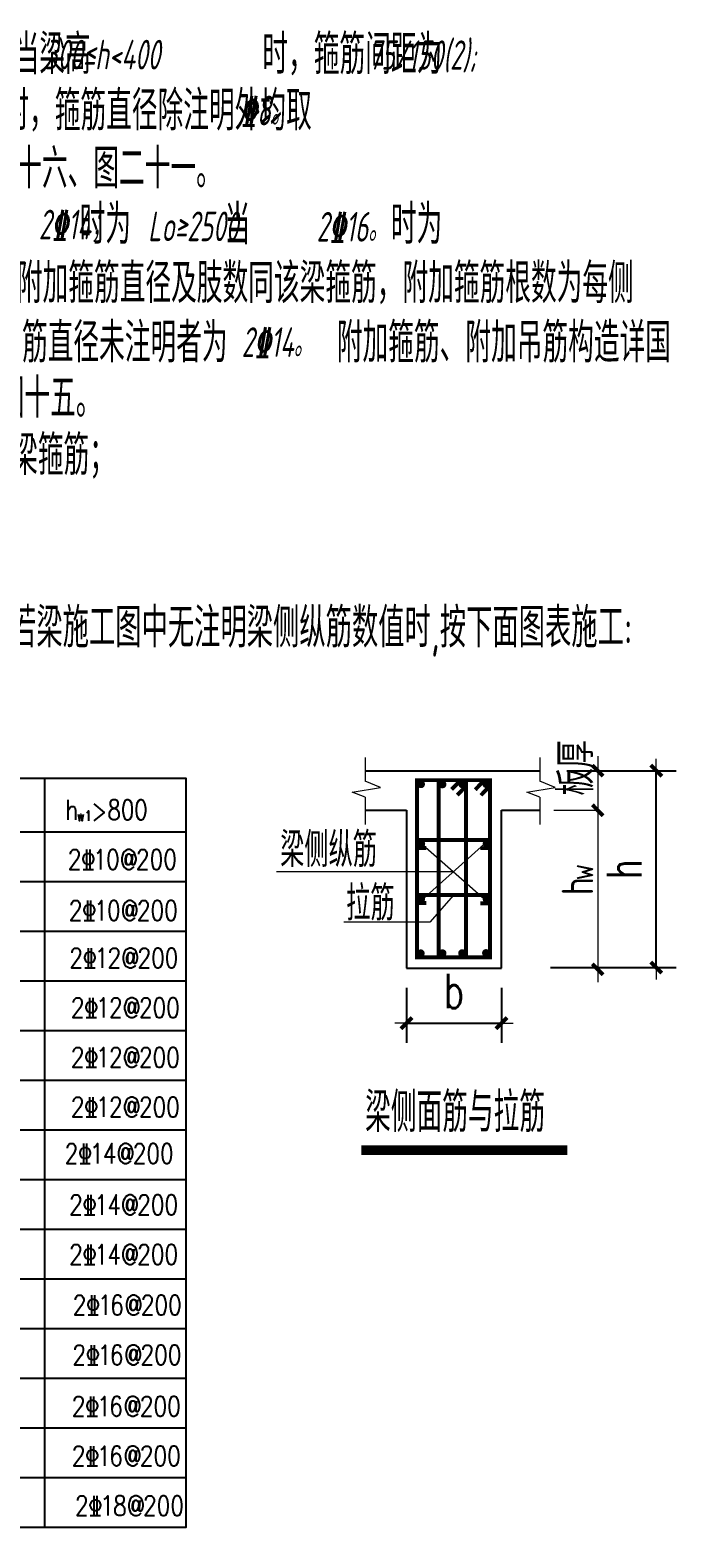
# Model space of a CAD drawing. Extents: x 3968514 to 5230306, y -516551 to -228246.
# Drawn here: x 4102520 to 4109055, y -330619 to -315479 of the extents above; entities that cross this region are included whole.
import ezdxf

# ---------------------------------------------------------------- set-up
doc = ezdxf.new("R2010")
doc.units = 0
doc.header["$LTSCALE"] = 1000
doc.header["$MEASUREMENT"] = 0
doc.layers.add('PUB_DIM', color=3, linetype='Continuous', lineweight=15)
for name, color, linetype in [('PUB_TEXT', 7, 'Continuous'), ('REIN', 2, 'Continuous'), ('梁截面', 4, 'Continuous')]:
    doc.layers.add(name, color=color, linetype=linetype)
doc.styles.add('DIM_FONT', font='SIMPLEX', dxfattribs={"width": 0.7, "bigfont": 'GBCBIG'})
doc.styles.add('TSSD_CHINA', font='tssdeng.shx', dxfattribs={"width": 0.7, "bigfont": 'tssdchn.shx'})
doc.styles.add('TSSD_Norm', font='tssdeng.shx', dxfattribs={"width": 0.7, "bigfont": 'hztxt.shx'})
doc.dimstyles.new('DIM-250', dxfattribs={"dimtxt": 250, "dimasz": 0.8, "dimexe": 200, "dimexo": 200, "dimgap": 150, "dimtad": 1, "dimdec": 0, "dimdsep": 46, "dimtxsty": 'DIM_FONT', "dimblk1": '_DIMX', "dimblk2": '_DIMX', "dimsah": 1, "dimcen": 0.09, "dimdle": 2, "dimclrt": 7, "dimadec": 0, "dimazin": 0, "dimtfac": 1, "dimtdec": 0, "dimtix": 1, "dimtmove": 2, "dimatfit": 3, "dimldrblk": '_DIMX', "dimfxl": 1, "dimtolj": 1, "dimtzin": 0, "dimarcsym": 0})

# ---------------------------------------------------------------- blocks, each defined once
blk = doc.blocks.new('gegeehe')
at = {"color": 0, "linetype": 'Continuous'}
for points in [[(2737392, -7649416), (2752392, -7649416), (2752392, -7638865), (2737392, -7638865), (2737392, -7649416)], [(2750393, -7638865), (2750393, -7649416)], [(2750727, -7639446), (2750727, -7639164)], [(2750727, -7639312), (2750754, -7639271), (2750774, -7639259), (2750801, -7639259), (2750820, -7639271), (2750830, -7639312), (2750830, -7639446)], [(2751088, -7639221), (2751234, -7639341), (2751086, -7639460)], [(2751358, -7639164), (2751329, -7639178), (2751320, -7639204), (2751320, -7639231), (2751329, -7639259), (2751349, -7639271), (2751385, -7639285), (2751414, -7639298), (2751433, -7639326), (2751442, -7639352), (2751442, -7639393), (2751433, -7639419), (2751423, -7639433), (2751394, -7639446), (2751358, -7639446), (2751329, -7639433), (2751320, -7639419), (2751311, -7639393), (2751311, -7639352), (2751320, -7639326), (2751338, -7639298), (2751367, -7639285), (2751405, -7639271), (2751423, -7639259), (2751433, -7639231), (2751433, -7639204), (2751423, -7639178), (2751394, -7639164), (2751358, -7639164)], [(2751555, -7639164), (2751527, -7639178), (2751509, -7639218), (2751498, -7639285), (2751498, -7639326), (2751509, -7639393), (2751527, -7639433), (2751555, -7639446), (2751574, -7639446), (2751602, -7639433), (2751622, -7639393), (2751631, -7639326), (2751631, -7639285), (2751622, -7639218), (2751602, -7639178), (2751574, -7639164), (2751555, -7639164)], [(2751744, -7639164), (2751716, -7639178), (2751696, -7639218), (2751687, -7639285), (2751687, -7639326), (2751696, -7639393), (2751716, -7639433), (2751744, -7639446), (2751762, -7639446), (2751791, -7639433), (2751809, -7639393), (2751820, -7639326), (2751820, -7639285), (2751809, -7639218), (2751791, -7639178), (2751762, -7639164), (2751744, -7639164)], [(2750867, -7639366), (2750887, -7639460), (2750905, -7639366), (2750923, -7639460), (2750943, -7639366)], [(2750990, -7639346), (2751000, -7639340), (2751013, -7639318), (2751013, -7639460)], [(2737392, -7639616), (2752392, -7639616)], [(2750761, -7639931), (2750761, -7639918), (2750771, -7639892), (2750781, -7639878), (2750800, -7639864), (2750839, -7639864), (2750857, -7639878), (2750867, -7639892), (2750877, -7639918), (2750877, -7639945), (2750867, -7639971), (2750848, -7640012), (2750752, -7640145), (2750886, -7640145)], [(2750987, -7639864), (2750987, -7640145)], [(2751036, -7640145), (2751036, -7639864)], [(2751137, -7639918), (2751155, -7639905), (2751184, -7639864), (2751184, -7640145)], [(2751347, -7639864), (2751318, -7639878), (2751300, -7639918), (2751289, -7639985), (2751289, -7640024), (2751300, -7640091), (2751318, -7640131), (2751347, -7640145), (2751367, -7640145), (2751396, -7640131), (2751414, -7640091), (2751425, -7640024), (2751425, -7639985), (2751414, -7639918), (2751396, -7639878), (2751367, -7639864), (2751347, -7639864)], [(2751626, -7639931), (2751617, -7640038), (2751617, -7640064), (2751635, -7640078), (2751655, -7640078), (2751673, -7640052), (2751684, -7640012), (2751684, -7639985), (2751673, -7639945), (2751664, -7639918), (2751644, -7639892), (2751626, -7639878), (2751597, -7639864), (2751568, -7639864), (2751539, -7639878), (2751521, -7639892), (2751501, -7639918), (2751492, -7639945), (2751481, -7639985), (2751481, -7640024), (2751492, -7640064), (2751501, -7640091), (2751521, -7640117), (2751539, -7640131), (2751568, -7640145), (2751597, -7640145), (2751626, -7640131), (2751644, -7640117), (2751655, -7640105)], [(2751722, -7639931), (2751722, -7639918), (2751731, -7639892), (2751740, -7639878), (2751760, -7639864), (2751798, -7639864), (2751818, -7639878), (2751827, -7639892), (2751836, -7639918), (2751836, -7639945), (2751827, -7639971), (2751807, -7640012), (2751711, -7640145), (2751847, -7640145)], [(2751961, -7639864), (2751932, -7639878), (2751914, -7639918), (2751904, -7639985), (2751904, -7640024), (2751914, -7640091), (2751932, -7640131), (2751961, -7640145), (2751981, -7640145), (2752010, -7640131), (2752029, -7640091), (2752039, -7640024), (2752039, -7639985), (2752029, -7639918), (2752010, -7639878), (2751981, -7639864), (2751961, -7639864)], [(2752154, -7639864), (2752125, -7639878), (2752106, -7639918), (2752096, -7639985), (2752096, -7640024), (2752106, -7640091), (2752125, -7640131), (2752154, -7640145), (2752173, -7640145), (2752202, -7640131), (2752221, -7640091), (2752230, -7640024), (2752230, -7639985), (2752221, -7639918), (2752202, -7639878), (2752173, -7639864), (2752154, -7639864)], [(2751002, -7639925), (2750963, -7639937), (2750944, -7639965), (2750935, -7639991), (2750935, -7640005), (2750944, -7640032), (2750963, -7640058), (2751002, -7640072), (2751021, -7640072), (2751059, -7640058), (2751079, -7640032), (2751088, -7640005), (2751088, -7639991), (2751079, -7639965), (2751059, -7639937), (2751021, -7639925), (2751002, -7639925)], [(2751626, -7639971), (2751617, -7639945), (2751597, -7639931), (2751568, -7639931), (2751548, -7639945), (2751539, -7639959), (2751530, -7639998), (2751530, -7640038), (2751539, -7640064), (2751559, -7640078), (2751588, -7640078), (2751606, -7640064), (2751617, -7640038)], [(2751568, -7639931), (2751548, -7639959), (2751539, -7639998), (2751539, -7640038), (2751548, -7640064), (2751559, -7640078)], [(2751635, -7639931), (2751626, -7640038), (2751626, -7640064), (2751635, -7640078)], [(2737392, -7640316), (2752392, -7640316)], [(2750940, -7640145), (2751083, -7640145)], [(2750775, -7640651), (2750775, -7640637), (2750784, -7640610), (2750793, -7640598), (2750813, -7640584), (2750851, -7640584), (2750871, -7640598), (2750880, -7640610), (2750890, -7640637), (2750890, -7640663), (2750880, -7640691), (2750862, -7640730), (2750766, -7640865), (2750900, -7640865)], [(2751015, -7640643), (2750976, -7640657), (2750958, -7640685), (2750947, -7640711), (2750947, -7640724), (2750958, -7640750), (2750976, -7640778), (2751015, -7640791), (2751034, -7640791), (2751072, -7640778), (2751092, -7640750), (2751101, -7640724), (2751101, -7640711), (2751092, -7640685), (2751072, -7640657), (2751034, -7640643), (2751015, -7640643)], [(2751001, -7640584), (2751001, -7640865)], [(2751048, -7640865), (2751048, -7640584)], [(2751149, -7640637), (2751169, -7640624), (2751198, -7640584), (2751198, -7640865)], [(2751361, -7640584), (2751332, -7640598), (2751312, -7640637), (2751303, -7640704), (2751303, -7640744), (2751312, -7640811), (2751332, -7640851), (2751361, -7640865), (2751381, -7640865), (2751408, -7640851), (2751428, -7640811), (2751437, -7640744), (2751437, -7640704), (2751428, -7640637), (2751408, -7640598), (2751381, -7640584), (2751361, -7640584)], [(2751640, -7640651), (2751629, -7640758), (2751629, -7640784), (2751649, -7640797), (2751667, -7640797), (2751687, -7640770), (2751696, -7640730), (2751696, -7640704), (2751687, -7640663), (2751678, -7640637), (2751658, -7640610), (2751640, -7640598), (2751611, -7640584), (2751582, -7640584), (2751553, -7640598), (2751533, -7640610), (2751515, -7640637), (2751504, -7640663), (2751495, -7640704), (2751495, -7640744), (2751504, -7640784), (2751515, -7640811), (2751533, -7640837), (2751553, -7640851), (2751582, -7640865), (2751611, -7640865), (2751640, -7640851), (2751658, -7640837), (2751667, -7640823)], [(2751640, -7640691), (2751629, -7640663), (2751611, -7640651), (2751582, -7640651), (2751562, -7640663), (2751553, -7640677), (2751544, -7640717), (2751544, -7640758), (2751553, -7640784), (2751571, -7640797), (2751600, -7640797), (2751620, -7640784), (2751629, -7640758)], [(2751582, -7640651), (2751562, -7640677), (2751553, -7640717), (2751553, -7640758), (2751562, -7640784), (2751571, -7640797)], [(2751649, -7640651), (2751640, -7640758), (2751640, -7640784), (2751649, -7640797)], [(2751734, -7640651), (2751734, -7640637), (2751745, -7640610), (2751754, -7640598), (2751774, -7640584), (2751812, -7640584), (2751830, -7640598), (2751841, -7640610), (2751850, -7640637), (2751850, -7640663), (2751841, -7640691), (2751821, -7640730), (2751725, -7640865), (2751859, -7640865)], [(2751975, -7640584), (2751946, -7640598), (2751926, -7640637), (2751917, -7640704), (2751917, -7640744), (2751926, -7640811), (2751946, -7640851), (2751975, -7640865), (2751993, -7640865), (2752022, -7640851), (2752042, -7640811), (2752051, -7640744), (2752051, -7640704), (2752042, -7640637), (2752022, -7640598), (2751993, -7640584), (2751975, -7640584)], [(2752167, -7640584), (2752138, -7640598), (2752119, -7640637), (2752109, -7640704), (2752109, -7640744), (2752119, -7640811), (2752138, -7640851), (2752167, -7640865), (2752186, -7640865), (2752215, -7640851), (2752234, -7640811), (2752244, -7640744), (2752244, -7640704), (2752234, -7640637), (2752215, -7640598), (2752186, -7640584), (2752167, -7640584)], [(2750952, -7640865), (2751097, -7640865)], [(2737392, -7641016), (2752392, -7641016)], [(2750783, -7641320), (2750783, -7641307), (2750792, -7641279), (2750801, -7641267), (2750821, -7641253), (2750859, -7641253), (2750879, -7641267), (2750888, -7641279), (2750897, -7641307), (2750897, -7641333), (2750888, -7641360), (2750868, -7641400), (2750772, -7641532), (2750908, -7641532)], [(2751022, -7641313), (2750984, -7641327), (2750964, -7641353), (2750955, -7641380), (2750955, -7641394), (2750964, -7641420), (2750984, -7641447), (2751022, -7641459), (2751042, -7641459), (2751080, -7641447), (2751100, -7641420), (2751109, -7641394), (2751109, -7641380), (2751100, -7641353), (2751080, -7641327), (2751042, -7641313), (2751022, -7641313)], [(2751009, -7641253), (2751009, -7641532)], [(2751056, -7641532), (2751056, -7641253)], [(2751157, -7641307), (2751176, -7641293), (2751205, -7641253), (2751205, -7641532)], [(2751320, -7641320), (2751320, -7641307), (2751330, -7641279), (2751340, -7641267), (2751359, -7641253), (2751398, -7641253), (2751416, -7641267), (2751426, -7641279), (2751436, -7641307), (2751436, -7641333), (2751426, -7641360), (2751407, -7641400), (2751311, -7641532), (2751445, -7641532)], [(2751646, -7641320), (2751637, -7641427), (2751637, -7641453), (2751657, -7641467), (2751675, -7641467), (2751695, -7641439), (2751704, -7641400), (2751704, -7641374), (2751695, -7641333), (2751686, -7641307), (2751666, -7641279), (2751646, -7641267), (2751619, -7641253), (2751590, -7641253), (2751561, -7641267), (2751541, -7641279), (2751523, -7641307), (2751512, -7641333), (2751503, -7641374), (2751503, -7641413), (2751512, -7641453), (2751523, -7641479), (2751541, -7641507), (2751561, -7641520), (2751590, -7641532), (2751619, -7641532), (2751646, -7641520), (2751666, -7641507), (2751675, -7641493)], [(2751646, -7641360), (2751637, -7641333), (2751619, -7641320), (2751590, -7641320), (2751570, -7641333), (2751561, -7641346), (2751550, -7641386), (2751550, -7641427), (2751561, -7641453), (2751579, -7641467), (2751608, -7641467), (2751628, -7641453), (2751637, -7641427)], [(2751590, -7641320), (2751570, -7641346), (2751561, -7641386), (2751561, -7641427), (2751570, -7641453), (2751579, -7641467)], [(2751657, -7641320), (2751646, -7641427), (2751646, -7641453), (2751657, -7641467)], [(2751742, -7641320), (2751742, -7641307), (2751753, -7641279), (2751762, -7641267), (2751782, -7641253), (2751820, -7641253), (2751838, -7641267), (2751849, -7641279), (2751858, -7641307), (2751858, -7641333), (2751849, -7641360), (2751829, -7641400), (2751733, -7641532), (2751867, -7641532)], [(2751983, -7641253), (2751954, -7641267), (2751934, -7641307), (2751925, -7641374), (2751925, -7641413), (2751934, -7641479), (2751954, -7641520), (2751983, -7641532), (2752001, -7641532), (2752030, -7641520), (2752050, -7641479), (2752059, -7641413), (2752059, -7641374), (2752050, -7641307), (2752030, -7641267), (2752001, -7641253), (2751983, -7641253)], [(2752175, -7641253), (2752146, -7641267), (2752126, -7641307), (2752117, -7641374), (2752117, -7641413), (2752126, -7641479), (2752146, -7641520), (2752175, -7641532), (2752193, -7641532), (2752222, -7641520), (2752242, -7641479), (2752251, -7641413), (2752251, -7641374), (2752242, -7641307), (2752222, -7641267), (2752193, -7641253), (2752175, -7641253)], [(2750960, -7641532), (2751105, -7641532)], [(2737392, -7641715), (2752392, -7641715)], [(2750803, -7642020), (2750803, -7642008), (2750814, -7641981), (2750823, -7641969), (2750841, -7641955), (2750881, -7641955), (2750899, -7641969), (2750910, -7641981), (2750919, -7642008), (2750919, -7642034), (2750910, -7642062), (2750890, -7642101), (2750794, -7642234), (2750928, -7642234)], [(2751044, -7642014), (2751006, -7642028), (2750986, -7642054), (2750977, -7642081), (2750977, -7642095), (2750986, -7642121), (2751006, -7642148), (2751044, -7642161), (2751062, -7642161), (2751100, -7642148), (2751120, -7642121), (2751129, -7642095), (2751129, -7642081), (2751120, -7642054), (2751100, -7642028), (2751062, -7642014), (2751044, -7642014)], [(2751029, -7641955), (2751029, -7642234)], [(2751077, -7642234), (2751077, -7641955)], [(2751178, -7642008), (2751196, -7641994), (2751225, -7641955), (2751225, -7642234)], [(2751341, -7642020), (2751341, -7642008), (2751350, -7641981), (2751359, -7641969), (2751379, -7641955), (2751417, -7641955), (2751437, -7641969), (2751446, -7641981), (2751455, -7642008), (2751455, -7642034), (2751446, -7642062), (2751428, -7642101), (2751332, -7642234), (2751466, -7642234)], [(2751667, -7642020), (2751658, -7642127), (2751658, -7642155), (2751677, -7642168), (2751696, -7642168), (2751715, -7642141), (2751725, -7642101), (2751725, -7642074), (2751715, -7642034), (2751706, -7642008), (2751687, -7641981), (2751667, -7641969), (2751638, -7641955), (2751609, -7641955), (2751581, -7641969), (2751562, -7641981), (2751542, -7642008), (2751533, -7642034), (2751523, -7642074), (2751523, -7642115), (2751533, -7642155), (2751542, -7642181), (2751562, -7642208), (2751581, -7642222), (2751609, -7642234), (2751638, -7642234), (2751667, -7642222), (2751687, -7642208), (2751696, -7642194)], [(2751667, -7642062), (2751658, -7642034), (2751638, -7642020), (2751609, -7642020), (2751591, -7642034), (2751581, -7642048), (2751571, -7642087), (2751571, -7642127), (2751581, -7642155), (2751600, -7642168), (2751629, -7642168), (2751648, -7642155), (2751658, -7642127)], [(2751609, -7642020), (2751591, -7642048), (2751581, -7642087), (2751581, -7642127), (2751591, -7642155), (2751600, -7642168)], [(2751677, -7642020), (2751667, -7642127), (2751667, -7642155), (2751677, -7642168)], [(2751763, -7642020), (2751763, -7642008), (2751773, -7641981), (2751782, -7641969), (2751802, -7641955), (2751840, -7641955), (2751860, -7641969), (2751869, -7641981), (2751878, -7642008), (2751878, -7642034), (2751869, -7642062), (2751850, -7642101), (2751754, -7642234), (2751889, -7642234)], [(2752003, -7641955), (2751974, -7641969), (2751956, -7642008), (2751945, -7642074), (2751945, -7642115), (2751956, -7642181), (2751974, -7642222), (2752003, -7642234), (2752023, -7642234), (2752052, -7642222), (2752070, -7642181), (2752081, -7642115), (2752081, -7642074), (2752070, -7642008), (2752052, -7641969), (2752023, -7641955), (2752003, -7641955)], [(2752195, -7641955), (2752166, -7641969), (2752148, -7642008), (2752137, -7642074), (2752137, -7642115), (2752148, -7642181), (2752166, -7642222), (2752195, -7642234), (2752215, -7642234), (2752244, -7642222), (2752262, -7642181), (2752273, -7642115), (2752273, -7642074), (2752262, -7642008), (2752244, -7641969), (2752215, -7641955), (2752195, -7641955)], [(2750981, -7642234), (2751125, -7642234)], [(2737392, -7642415), (2752392, -7642415)], [(2750803, -7642722), (2750803, -7642708), (2750814, -7642681), (2750823, -7642668), (2750841, -7642655), (2750881, -7642655), (2750899, -7642668), (2750910, -7642681), (2750919, -7642708), (2750919, -7642734), (2750910, -7642761), (2750890, -7642801), (2750794, -7642934), (2750928, -7642934)], [(2751029, -7642655), (2751029, -7642934)], [(2751077, -7642934), (2751077, -7642655)], [(2751178, -7642708), (2751196, -7642694), (2751225, -7642655), (2751225, -7642934)], [(2751341, -7642722), (2751341, -7642708), (2751350, -7642681), (2751359, -7642668), (2751379, -7642655), (2751417, -7642655), (2751437, -7642668), (2751446, -7642681), (2751455, -7642708), (2751455, -7642734), (2751446, -7642761), (2751428, -7642801), (2751332, -7642934), (2751466, -7642934)], [(2751667, -7642722), (2751658, -7642827), (2751658, -7642855), (2751677, -7642868), (2751696, -7642868), (2751715, -7642841), (2751725, -7642801), (2751725, -7642775), (2751715, -7642734), (2751706, -7642708), (2751687, -7642681), (2751667, -7642668), (2751638, -7642655), (2751609, -7642655), (2751581, -7642668), (2751562, -7642681), (2751542, -7642708), (2751533, -7642734), (2751523, -7642775), (2751523, -7642815), (2751533, -7642855), (2751542, -7642880), (2751562, -7642908), (2751581, -7642922), (2751609, -7642934), (2751638, -7642934), (2751667, -7642922), (2751687, -7642908), (2751696, -7642894)], [(2751763, -7642722), (2751763, -7642708), (2751773, -7642681), (2751782, -7642668), (2751802, -7642655), (2751840, -7642655), (2751860, -7642668), (2751869, -7642681), (2751878, -7642708), (2751878, -7642734), (2751869, -7642761), (2751850, -7642801), (2751754, -7642934), (2751889, -7642934)], [(2752003, -7642655), (2751974, -7642668), (2751956, -7642708), (2751945, -7642775), (2751945, -7642815), (2751956, -7642880), (2751974, -7642922), (2752003, -7642934), (2752023, -7642934), (2752052, -7642922), (2752070, -7642880), (2752081, -7642815), (2752081, -7642775), (2752070, -7642708), (2752052, -7642668), (2752023, -7642655), (2752003, -7642655)], [(2752195, -7642655), (2752166, -7642668), (2752148, -7642708), (2752137, -7642775), (2752137, -7642815), (2752148, -7642880), (2752166, -7642922), (2752195, -7642934), (2752215, -7642934), (2752244, -7642922), (2752262, -7642880), (2752273, -7642815), (2752273, -7642775), (2752262, -7642708), (2752244, -7642668), (2752215, -7642655), (2752195, -7642655)], [(2751044, -7642714), (2751006, -7642728), (2750986, -7642754), (2750977, -7642781), (2750977, -7642795), (2750986, -7642821), (2751006, -7642848), (2751044, -7642861), (2751062, -7642861), (2751100, -7642848), (2751120, -7642821), (2751129, -7642795), (2751129, -7642781), (2751120, -7642754), (2751100, -7642728), (2751062, -7642714), (2751044, -7642714)], [(2751667, -7642761), (2751658, -7642734), (2751638, -7642722), (2751609, -7642722), (2751591, -7642734), (2751581, -7642748), (2751571, -7642787), (2751571, -7642827), (2751581, -7642855), (2751600, -7642868), (2751629, -7642868), (2751648, -7642855), (2751658, -7642827)], [(2751609, -7642722), (2751591, -7642748), (2751581, -7642787), (2751581, -7642827), (2751591, -7642855), (2751600, -7642868)], [(2751677, -7642722), (2751667, -7642827), (2751667, -7642855), (2751677, -7642868)], [(2750981, -7642934), (2751125, -7642934)], [(2737392, -7643115), (2752392, -7643115)], [(2750803, -7643422), (2750803, -7643408), (2750814, -7643381), (2750823, -7643368), (2750841, -7643355), (2750881, -7643355), (2750899, -7643368), (2750910, -7643381), (2750919, -7643408), (2750919, -7643434), (2750910, -7643461), (2750890, -7643501), (2750794, -7643634), (2750928, -7643634)], [(2751044, -7643414), (2751006, -7643428), (2750986, -7643454), (2750977, -7643481), (2750977, -7643495), (2750986, -7643521), (2751006, -7643548), (2751044, -7643561), (2751062, -7643561), (2751100, -7643548), (2751120, -7643521), (2751129, -7643495), (2751129, -7643481), (2751120, -7643454), (2751100, -7643428), (2751062, -7643414), (2751044, -7643414)], [(2751029, -7643355), (2751029, -7643634)], [(2751077, -7643634), (2751077, -7643355)], [(2751178, -7643408), (2751196, -7643394), (2751225, -7643355), (2751225, -7643634)], [(2751341, -7643422), (2751341, -7643408), (2751350, -7643381), (2751359, -7643368), (2751379, -7643355), (2751417, -7643355), (2751437, -7643368), (2751446, -7643381), (2751455, -7643408), (2751455, -7643434), (2751446, -7643461), (2751428, -7643501), (2751332, -7643634), (2751466, -7643634)], [(2751667, -7643422), (2751658, -7643528), (2751658, -7643554), (2751677, -7643568), (2751696, -7643568), (2751715, -7643541), (2751725, -7643501), (2751725, -7643475), (2751715, -7643434), (2751706, -7643408), (2751687, -7643381), (2751667, -7643368), (2751638, -7643355), (2751609, -7643355), (2751581, -7643368), (2751562, -7643381), (2751542, -7643408), (2751533, -7643434), (2751523, -7643475), (2751523, -7643515), (2751533, -7643554), (2751542, -7643582), (2751562, -7643608), (2751581, -7643622), (2751609, -7643634), (2751638, -7643634), (2751667, -7643622), (2751687, -7643608), (2751696, -7643594)], [(2751667, -7643461), (2751658, -7643434), (2751638, -7643422), (2751609, -7643422), (2751591, -7643434), (2751581, -7643448), (2751571, -7643487), (2751571, -7643528), (2751581, -7643554), (2751600, -7643568), (2751629, -7643568), (2751648, -7643554), (2751658, -7643528)], [(2751609, -7643422), (2751591, -7643448), (2751581, -7643487), (2751581, -7643528), (2751591, -7643554), (2751600, -7643568)], [(2751677, -7643422), (2751667, -7643528), (2751667, -7643554), (2751677, -7643568)], [(2751763, -7643422), (2751763, -7643408), (2751773, -7643381), (2751782, -7643368), (2751802, -7643355), (2751840, -7643355), (2751860, -7643368), (2751869, -7643381), (2751878, -7643408), (2751878, -7643434), (2751869, -7643461), (2751850, -7643501), (2751754, -7643634), (2751889, -7643634)], [(2752003, -7643355), (2751974, -7643368), (2751956, -7643408), (2751945, -7643475), (2751945, -7643515), (2751956, -7643582), (2751974, -7643622), (2752003, -7643634), (2752023, -7643634), (2752052, -7643622), (2752070, -7643582), (2752081, -7643515), (2752081, -7643475), (2752070, -7643408), (2752052, -7643368), (2752023, -7643355), (2752003, -7643355)], [(2752195, -7643355), (2752166, -7643368), (2752148, -7643408), (2752137, -7643475), (2752137, -7643515), (2752148, -7643582), (2752166, -7643622), (2752195, -7643634), (2752215, -7643634), (2752244, -7643622), (2752262, -7643582), (2752273, -7643515), (2752273, -7643475), (2752262, -7643408), (2752244, -7643368), (2752215, -7643355), (2752195, -7643355)], [(2750981, -7643634), (2751125, -7643634)], [(2737392, -7643815), (2752392, -7643815)], [(2750717, -7644077), (2750717, -7644064), (2750726, -7644036), (2750735, -7644024), (2750755, -7644010), (2750793, -7644010), (2750811, -7644024), (2750822, -7644036), (2750831, -7644064), (2750831, -7644090), (2750822, -7644117), (2750802, -7644157), (2750706, -7644289), (2750840, -7644289)], [(2750956, -7644070), (2750918, -7644084), (2750898, -7644109), (2750889, -7644137), (2750889, -7644151), (2750898, -7644177), (2750918, -7644204), (2750956, -7644216), (2750976, -7644216), (2751014, -7644204), (2751032, -7644177), (2751043, -7644151), (2751043, -7644137), (2751032, -7644109), (2751014, -7644084), (2750976, -7644070), (2750956, -7644070)], [(2750941, -7644010), (2750941, -7644289)], [(2750990, -7644289), (2750990, -7644010)], [(2751090, -7644064), (2751110, -7644050), (2751139, -7644010), (2751139, -7644289)], [(2751341, -7644289), (2751341, -7644010), (2751244, -7644196), (2751388, -7644196)], [(2751580, -7644077), (2751571, -7644184), (2751571, -7644210), (2751589, -7644224), (2751609, -7644224), (2751629, -7644196), (2751638, -7644157), (2751638, -7644131), (2751629, -7644090), (2751618, -7644064), (2751600, -7644036), (2751580, -7644024), (2751551, -7644010), (2751522, -7644010), (2751493, -7644024), (2751475, -7644036), (2751455, -7644064), (2751446, -7644090), (2751437, -7644131), (2751437, -7644170), (2751446, -7644210), (2751455, -7644238), (2751475, -7644263), (2751493, -7644277), (2751522, -7644289), (2751551, -7644289), (2751580, -7644277), (2751600, -7644263), (2751609, -7644250)], [(2751580, -7644117), (2751571, -7644090), (2751551, -7644077), (2751522, -7644077), (2751504, -7644090), (2751493, -7644103), (2751484, -7644143), (2751484, -7644184), (2751493, -7644210), (2751513, -7644224), (2751542, -7644224), (2751562, -7644210), (2751571, -7644184)], [(2751522, -7644077), (2751504, -7644103), (2751493, -7644143), (2751493, -7644184), (2751504, -7644210), (2751513, -7644224)], [(2751589, -7644077), (2751580, -7644184), (2751580, -7644210), (2751589, -7644224)], [(2751676, -7644077), (2751676, -7644064), (2751685, -7644036), (2751696, -7644024), (2751714, -7644010), (2751752, -7644010), (2751772, -7644024), (2751781, -7644036), (2751792, -7644064), (2751792, -7644090), (2751781, -7644117), (2751763, -7644157), (2751667, -7644289), (2751801, -7644289)], [(2751915, -7644010), (2751888, -7644024), (2751868, -7644064), (2751859, -7644131), (2751859, -7644170), (2751868, -7644238), (2751888, -7644277), (2751915, -7644289), (2751935, -7644289), (2751964, -7644277), (2751984, -7644238), (2751993, -7644170), (2751993, -7644131), (2751984, -7644064), (2751964, -7644024), (2751935, -7644010), (2751915, -7644010)], [(2752108, -7644010), (2752080, -7644024), (2752060, -7644064), (2752051, -7644131), (2752051, -7644170), (2752060, -7644238), (2752080, -7644277), (2752108, -7644289), (2752127, -7644289), (2752156, -7644277), (2752175, -7644238), (2752185, -7644170), (2752185, -7644131), (2752175, -7644064), (2752156, -7644024), (2752127, -7644010), (2752108, -7644010)], [(2750894, -7644289), (2751037, -7644289)], [(2737392, -7644515), (2752392, -7644515)], [(2750779, -7644800), (2750779, -7644787), (2750789, -7644761), (2750798, -7644747), (2750817, -7644733), (2750856, -7644733), (2750875, -7644747), (2750885, -7644761), (2750894, -7644787), (2750894, -7644814), (2750885, -7644840), (2750866, -7644880), (2750770, -7645014), (2750904, -7645014)], [(2751005, -7644733), (2751005, -7645014)], [(2751052, -7645014), (2751052, -7644733)], [(2751153, -7644787), (2751173, -7644774), (2751202, -7644733), (2751202, -7645014)], [(2751403, -7645014), (2751403, -7644733), (2751307, -7644921), (2751452, -7644921)], [(2751642, -7644800), (2751633, -7644907), (2751633, -7644933), (2751653, -7644947), (2751671, -7644947), (2751691, -7644921), (2751700, -7644880), (2751700, -7644854), (2751691, -7644814), (2751682, -7644787), (2751662, -7644761), (2751642, -7644747), (2751615, -7644733), (2751586, -7644733), (2751557, -7644747), (2751537, -7644761), (2751519, -7644787), (2751508, -7644814), (2751499, -7644854), (2751499, -7644893), (2751508, -7644933), (2751519, -7644960), (2751537, -7644986), (2751557, -7645000), (2751586, -7645014), (2751615, -7645014), (2751642, -7645000), (2751662, -7644986), (2751671, -7644974)], [(2751739, -7644800), (2751739, -7644787), (2751749, -7644761), (2751758, -7644747), (2751778, -7644733), (2751816, -7644733), (2751835, -7644747), (2751845, -7644761), (2751854, -7644787), (2751854, -7644814), (2751845, -7644840), (2751825, -7644880), (2751729, -7645014), (2751864, -7645014)], [(2751979, -7644733), (2751950, -7644747), (2751931, -7644787), (2751921, -7644854), (2751921, -7644893), (2751931, -7644960), (2751950, -7645000), (2751979, -7645014), (2751998, -7645014), (2752027, -7645000), (2752047, -7644960), (2752056, -7644893), (2752056, -7644854), (2752047, -7644787), (2752027, -7644747), (2751998, -7644733), (2751979, -7644733)], [(2752172, -7644733), (2752143, -7644747), (2752123, -7644787), (2752114, -7644854), (2752114, -7644893), (2752123, -7644960), (2752143, -7645000), (2752172, -7645014), (2752190, -7645014), (2752219, -7645000), (2752239, -7644960), (2752248, -7644893), (2752248, -7644854), (2752239, -7644787), (2752219, -7644747), (2752190, -7644733), (2752172, -7644733)], [(2751019, -7644794), (2750981, -7644806), (2750961, -7644834), (2750952, -7644860), (2750952, -7644873), (2750961, -7644901), (2750981, -7644927), (2751019, -7644941), (2751039, -7644941), (2751077, -7644927), (2751097, -7644901), (2751106, -7644873), (2751106, -7644860), (2751097, -7644834), (2751077, -7644806), (2751039, -7644794), (2751019, -7644794)], [(2751642, -7644840), (2751633, -7644814), (2751615, -7644800), (2751586, -7644800), (2751566, -7644814), (2751557, -7644828), (2751548, -7644867), (2751548, -7644907), (2751557, -7644933), (2751575, -7644947), (2751604, -7644947), (2751624, -7644933), (2751633, -7644907)], [(2751586, -7644800), (2751566, -7644828), (2751557, -7644867), (2751557, -7644907), (2751566, -7644933), (2751575, -7644947)], [(2751653, -7644800), (2751642, -7644907), (2751642, -7644933), (2751653, -7644947)], [(2750956, -7645014), (2751101, -7645014)], [(2737392, -7645215), (2752392, -7645215)], [(2750779, -7645500), (2750779, -7645486), (2750789, -7645461), (2750798, -7645447), (2750817, -7645433), (2750856, -7645433), (2750875, -7645447), (2750885, -7645461), (2750894, -7645486), (2750894, -7645514), (2750885, -7645540), (2750866, -7645581), (2750770, -7645714), (2750904, -7645714)], [(2751019, -7645494), (2750981, -7645506), (2750961, -7645534), (2750952, -7645560), (2750952, -7645573), (2750961, -7645601), (2750981, -7645627), (2751019, -7645640), (2751039, -7645640), (2751077, -7645627), (2751097, -7645601), (2751106, -7645573), (2751106, -7645560), (2751097, -7645534), (2751077, -7645506), (2751039, -7645494), (2751019, -7645494)], [(2751005, -7645433), (2751005, -7645714)], [(2751052, -7645714), (2751052, -7645433)], [(2751153, -7645486), (2751173, -7645474), (2751202, -7645433), (2751202, -7645714)], [(2751403, -7645714), (2751403, -7645433), (2751307, -7645621), (2751452, -7645621)], [(2751642, -7645500), (2751633, -7645607), (2751633, -7645634), (2751653, -7645647), (2751671, -7645647), (2751691, -7645621), (2751700, -7645581), (2751700, -7645554), (2751691, -7645514), (2751682, -7645486), (2751662, -7645461), (2751642, -7645447), (2751615, -7645433), (2751586, -7645433), (2751557, -7645447), (2751537, -7645461), (2751519, -7645486), (2751508, -7645514), (2751499, -7645554), (2751499, -7645593), (2751508, -7645634), (2751519, -7645660), (2751537, -7645688), (2751557, -7645700), (2751586, -7645714), (2751615, -7645714), (2751642, -7645700), (2751662, -7645688), (2751671, -7645674)], [(2751642, -7645540), (2751633, -7645514), (2751615, -7645500), (2751586, -7645500), (2751566, -7645514), (2751557, -7645528), (2751548, -7645567), (2751548, -7645607), (2751557, -7645634), (2751575, -7645647), (2751604, -7645647), (2751624, -7645634), (2751633, -7645607)], [(2751586, -7645500), (2751566, -7645528), (2751557, -7645567), (2751557, -7645607), (2751566, -7645634), (2751575, -7645647)], [(2751653, -7645500), (2751642, -7645607), (2751642, -7645634), (2751653, -7645647)], [(2751739, -7645500), (2751739, -7645486), (2751749, -7645461), (2751758, -7645447), (2751778, -7645433), (2751816, -7645433), (2751835, -7645447), (2751845, -7645461), (2751854, -7645486), (2751854, -7645514), (2751845, -7645540), (2751825, -7645581), (2751729, -7645714), (2751864, -7645714)], [(2751979, -7645433), (2751950, -7645447), (2751931, -7645486), (2751921, -7645554), (2751921, -7645593), (2751931, -7645660), (2751950, -7645700), (2751979, -7645714), (2751998, -7645714), (2752027, -7645700), (2752047, -7645660), (2752056, -7645593), (2752056, -7645554), (2752047, -7645486), (2752027, -7645447), (2751998, -7645433), (2751979, -7645433)], [(2752172, -7645433), (2752143, -7645447), (2752123, -7645486), (2752114, -7645554), (2752114, -7645593), (2752123, -7645660), (2752143, -7645700), (2752172, -7645714), (2752190, -7645714), (2752219, -7645700), (2752239, -7645660), (2752248, -7645593), (2752248, -7645554), (2752239, -7645486), (2752219, -7645447), (2752190, -7645433), (2752172, -7645433)], [(2750956, -7645714), (2751101, -7645714)], [(2737392, -7645915), (2752392, -7645915)], [(2750829, -7646214), (2750829, -7646200), (2750839, -7646173), (2750849, -7646160), (2750867, -7646147), (2750907, -7646147), (2750925, -7646160), (2750935, -7646173), (2750945, -7646200), (2750945, -7646226), (2750935, -7646253), (2750916, -7646293), (2750820, -7646426), (2750954, -7646426)], [(2751070, -7646206), (2751032, -7646220), (2751012, -7646246), (2751003, -7646273), (2751003, -7646287), (2751012, -7646313), (2751032, -7646340), (2751070, -7646353), (2751088, -7646353), (2751126, -7646340), (2751146, -7646313), (2751155, -7646287), (2751155, -7646273), (2751146, -7646246), (2751126, -7646220), (2751088, -7646206), (2751070, -7646206)], [(2751054, -7646147), (2751054, -7646426)], [(2751103, -7646426), (2751103, -7646147)], [(2751204, -7646200), (2751222, -7646186), (2751251, -7646147), (2751251, -7646426)], [(2751472, -7646186), (2751463, -7646160), (2751434, -7646147), (2751414, -7646147), (2751385, -7646160), (2751367, -7646200), (2751358, -7646266), (2751358, -7646333), (2751367, -7646386), (2751385, -7646414), (2751414, -7646426), (2751425, -7646426), (2751454, -7646414), (2751472, -7646386), (2751481, -7646346), (2751481, -7646333), (2751472, -7646293), (2751454, -7646266), (2751425, -7646253), (2751414, -7646253), (2751385, -7646266), (2751367, -7646293), (2751358, -7646333)], [(2751693, -7646214), (2751684, -7646319), (2751684, -7646346), (2751702, -7646360), (2751722, -7646360), (2751741, -7646333), (2751751, -7646293), (2751751, -7646266), (2751741, -7646226), (2751731, -7646200), (2751713, -7646173), (2751693, -7646160), (2751664, -7646147), (2751635, -7646147), (2751606, -7646160), (2751588, -7646173), (2751568, -7646200), (2751559, -7646226), (2751548, -7646266), (2751548, -7646307), (2751559, -7646346), (2751568, -7646372), (2751588, -7646400), (2751606, -7646414), (2751635, -7646426), (2751664, -7646426), (2751693, -7646414), (2751713, -7646400), (2751722, -7646386)], [(2751693, -7646253), (2751684, -7646226), (2751664, -7646214), (2751635, -7646214), (2751617, -7646226), (2751606, -7646240), (2751597, -7646279), (2751597, -7646319), (2751606, -7646346), (2751626, -7646360), (2751655, -7646360), (2751674, -7646346), (2751684, -7646319)], [(2751635, -7646214), (2751617, -7646240), (2751606, -7646279), (2751606, -7646319), (2751617, -7646346), (2751626, -7646360)], [(2751702, -7646214), (2751693, -7646319), (2751693, -7646346), (2751702, -7646360)], [(2751789, -7646214), (2751789, -7646200), (2751799, -7646173), (2751808, -7646160), (2751828, -7646147), (2751866, -7646147), (2751885, -7646160), (2751895, -7646173), (2751904, -7646200), (2751904, -7646226), (2751895, -7646253), (2751876, -7646293), (2751780, -7646426), (2751914, -7646426)], [(2752029, -7646147), (2752000, -7646160), (2751982, -7646200), (2751972, -7646266), (2751972, -7646307), (2751982, -7646372), (2752000, -7646414), (2752029, -7646426), (2752049, -7646426), (2752078, -7646414), (2752096, -7646372), (2752107, -7646307), (2752107, -7646266), (2752096, -7646200), (2752078, -7646160), (2752049, -7646147), (2752029, -7646147)], [(2752221, -7646147), (2752192, -7646160), (2752174, -7646200), (2752163, -7646266), (2752163, -7646307), (2752174, -7646372), (2752192, -7646414), (2752221, -7646426), (2752241, -7646426), (2752270, -7646414), (2752288, -7646372), (2752299, -7646307), (2752299, -7646266), (2752288, -7646200), (2752270, -7646160), (2752241, -7646147), (2752221, -7646147)], [(2751007, -7646426), (2751151, -7646426)], [(2737392, -7646615), (2752392, -7646615)], [(2750826, -7646917), (2750826, -7646903), (2750835, -7646876), (2750844, -7646863), (2750864, -7646850), (2750902, -7646850), (2750922, -7646863), (2750931, -7646876), (2750940, -7646903), (2750940, -7646929), (2750931, -7646956), (2750911, -7646996), (2750815, -7647129), (2750949, -7647129)], [(2751051, -7646850), (2751051, -7647129)], [(2751099, -7647129), (2751099, -7646850)], [(2751199, -7646903), (2751219, -7646889), (2751248, -7646850), (2751248, -7647129)], [(2751468, -7646889), (2751459, -7646863), (2751430, -7646850), (2751411, -7646850), (2751382, -7646863), (2751362, -7646903), (2751353, -7646970), (2751353, -7647036), (2751362, -7647089), (2751382, -7647117), (2751411, -7647129), (2751420, -7647129), (2751449, -7647117), (2751468, -7647089), (2751478, -7647049), (2751478, -7647036), (2751468, -7646996), (2751449, -7646970), (2751420, -7646956), (2751411, -7646956), (2751382, -7646970), (2751362, -7646996), (2751353, -7647036)], [(2751689, -7646917), (2751680, -7647022), (2751680, -7647049), (2751699, -7647063), (2751718, -7647063), (2751738, -7647036), (2751747, -7646996), (2751747, -7646970), (2751738, -7646929), (2751727, -7646903), (2751709, -7646876), (2751689, -7646863), (2751660, -7646850), (2751631, -7646850), (2751603, -7646863), (2751584, -7646876), (2751564, -7646903), (2751555, -7646929), (2751545, -7646970), (2751545, -7647010), (2751555, -7647049), (2751564, -7647075), (2751584, -7647103), (2751603, -7647117), (2751631, -7647129), (2751660, -7647129), (2751689, -7647117), (2751709, -7647103), (2751718, -7647089)], [(2751785, -7646917), (2751785, -7646903), (2751794, -7646876), (2751805, -7646863), (2751823, -7646850), (2751863, -7646850), (2751881, -7646863), (2751890, -7646876), (2751901, -7646903), (2751901, -7646929), (2751890, -7646956), (2751872, -7646996), (2751776, -7647129), (2751910, -7647129)], [(2752026, -7646850), (2751997, -7646863), (2751977, -7646903), (2751968, -7646970), (2751968, -7647010), (2751977, -7647075), (2751997, -7647117), (2752026, -7647129), (2752044, -7647129), (2752073, -7647117), (2752093, -7647075), (2752102, -7647010), (2752102, -7646970), (2752093, -7646903), (2752073, -7646863), (2752044, -7646850), (2752026, -7646850)], [(2752216, -7646850), (2752189, -7646863), (2752169, -7646903), (2752160, -7646970), (2752160, -7647010), (2752169, -7647075), (2752189, -7647117), (2752216, -7647129), (2752236, -7647129), (2752265, -7647117), (2752285, -7647075), (2752294, -7647010), (2752294, -7646970), (2752285, -7646903), (2752265, -7646863), (2752236, -7646850), (2752216, -7646850)], [(2751065, -7646909), (2751027, -7646923), (2751007, -7646949), (2750998, -7646976), (2750998, -7646990), (2751007, -7647016), (2751027, -7647043), (2751065, -7647056), (2751085, -7647056), (2751123, -7647043), (2751141, -7647016), (2751152, -7646990), (2751152, -7646976), (2751141, -7646949), (2751123, -7646923), (2751085, -7646909), (2751065, -7646909)], [(2751689, -7646956), (2751680, -7646929), (2751660, -7646917), (2751631, -7646917), (2751613, -7646929), (2751603, -7646943), (2751593, -7646982), (2751593, -7647022), (2751603, -7647049), (2751622, -7647063), (2751651, -7647063), (2751670, -7647049), (2751680, -7647022)], [(2751631, -7646917), (2751613, -7646943), (2751603, -7646982), (2751603, -7647022), (2751613, -7647049), (2751622, -7647063)], [(2751699, -7646917), (2751689, -7647022), (2751689, -7647049), (2751699, -7647063)], [(2751003, -7647129), (2751147, -7647129)], [(2737392, -7647315), (2752392, -7647315)], [(2750817, -7647640), (2750817, -7647627), (2750826, -7647600), (2750835, -7647586), (2750855, -7647574), (2750893, -7647574), (2750913, -7647586), (2750922, -7647600), (2750931, -7647627), (2750931, -7647653), (2750922, -7647681), (2750903, -7647720), (2750807, -7647853), (2750942, -7647853)], [(2751056, -7647633), (2751018, -7647647), (2751000, -7647673), (2750989, -7647701), (2750989, -7647713), (2751000, -7647740), (2751018, -7647766), (2751056, -7647780), (2751076, -7647780), (2751114, -7647766), (2751134, -7647740), (2751143, -7647713), (2751143, -7647701), (2751134, -7647673), (2751114, -7647647), (2751076, -7647633), (2751056, -7647633)], [(2751042, -7647574), (2751042, -7647853)], [(2751090, -7647853), (2751090, -7647574)], [(2751190, -7647627), (2751210, -7647614), (2751239, -7647574), (2751239, -7647853)], [(2751460, -7647614), (2751449, -7647586), (2751422, -7647574), (2751402, -7647574), (2751373, -7647586), (2751353, -7647627), (2751344, -7647693), (2751344, -7647760), (2751353, -7647813), (2751373, -7647839), (2751402, -7647853), (2751411, -7647853), (2751440, -7647839), (2751460, -7647813), (2751469, -7647774), (2751469, -7647760), (2751460, -7647720), (2751440, -7647693), (2751411, -7647681), (2751402, -7647681), (2751373, -7647693), (2751353, -7647720), (2751344, -7647760)], [(2751681, -7647640), (2751670, -7647746), (2751670, -7647774), (2751690, -7647787), (2751709, -7647787), (2751728, -7647760), (2751738, -7647720), (2751738, -7647693), (2751728, -7647653), (2751719, -7647627), (2751699, -7647600), (2751681, -7647586), (2751652, -7647574), (2751623, -7647574), (2751594, -7647586), (2751574, -7647600), (2751556, -7647627), (2751545, -7647653), (2751536, -7647693), (2751536, -7647734), (2751545, -7647774), (2751556, -7647800), (2751574, -7647827), (2751594, -7647839), (2751623, -7647853), (2751652, -7647853), (2751681, -7647839), (2751699, -7647827), (2751709, -7647813)], [(2751681, -7647681), (2751670, -7647653), (2751652, -7647640), (2751623, -7647640), (2751603, -7647653), (2751594, -7647667), (2751585, -7647707), (2751585, -7647746), (2751594, -7647774), (2751613, -7647787), (2751642, -7647787), (2751661, -7647774), (2751670, -7647746)], [(2751623, -7647640), (2751603, -7647667), (2751594, -7647707), (2751594, -7647746), (2751603, -7647774), (2751613, -7647787)], [(2751690, -7647640), (2751681, -7647746), (2751681, -7647774), (2751690, -7647787)], [(2751776, -7647640), (2751776, -7647627), (2751786, -7647600), (2751796, -7647586), (2751815, -7647574), (2751853, -7647574), (2751872, -7647586), (2751882, -7647600), (2751892, -7647627), (2751892, -7647653), (2751882, -7647681), (2751863, -7647720), (2751767, -7647853), (2751901, -7647853)], [(2752017, -7647574), (2751988, -7647586), (2751968, -7647627), (2751959, -7647693), (2751959, -7647734), (2751968, -7647800), (2751988, -7647839), (2752017, -7647853), (2752035, -7647853), (2752064, -7647839), (2752084, -7647800), (2752093, -7647734), (2752093, -7647693), (2752084, -7647627), (2752064, -7647586), (2752035, -7647574), (2752017, -7647574)], [(2752209, -7647574), (2752180, -7647586), (2752160, -7647627), (2752151, -7647693), (2752151, -7647734), (2752160, -7647800), (2752180, -7647839), (2752209, -7647853), (2752227, -7647853), (2752256, -7647839), (2752276, -7647800), (2752285, -7647734), (2752285, -7647693), (2752276, -7647627), (2752256, -7647586), (2752227, -7647574), (2752209, -7647574)], [(2750993, -7647853), (2751138, -7647853)], [(2737392, -7648015), (2752392, -7648015)], [(2750817, -7648339), (2750817, -7648327), (2750826, -7648300), (2750835, -7648286), (2750855, -7648274), (2750893, -7648274), (2750913, -7648286), (2750922, -7648300), (2750931, -7648327), (2750931, -7648353), (2750922, -7648381), (2750903, -7648420), (2750807, -7648553), (2750942, -7648553)], [(2751056, -7648333), (2751018, -7648347), (2751000, -7648373), (2750989, -7648400), (2750989, -7648413), (2751000, -7648440), (2751018, -7648466), (2751056, -7648480), (2751076, -7648480), (2751114, -7648466), (2751134, -7648440), (2751143, -7648413), (2751143, -7648400), (2751134, -7648373), (2751114, -7648347), (2751076, -7648333), (2751056, -7648333)], [(2751042, -7648274), (2751042, -7648553)], [(2751090, -7648553), (2751090, -7648274)], [(2751190, -7648327), (2751210, -7648314), (2751239, -7648274), (2751239, -7648553)], [(2751460, -7648314), (2751449, -7648286), (2751422, -7648274), (2751402, -7648274), (2751373, -7648286), (2751353, -7648327), (2751344, -7648393), (2751344, -7648460), (2751353, -7648513), (2751373, -7648541), (2751402, -7648553), (2751411, -7648553), (2751440, -7648541), (2751460, -7648513), (2751469, -7648474), (2751469, -7648460), (2751460, -7648420), (2751440, -7648393), (2751411, -7648381), (2751402, -7648381), (2751373, -7648393), (2751353, -7648420), (2751344, -7648460)], [(2751681, -7648339), (2751670, -7648446), (2751670, -7648474), (2751690, -7648487), (2751709, -7648487), (2751728, -7648460), (2751738, -7648420), (2751738, -7648393), (2751728, -7648353), (2751719, -7648327), (2751699, -7648300), (2751681, -7648286), (2751652, -7648274), (2751623, -7648274), (2751594, -7648286), (2751574, -7648300), (2751556, -7648327), (2751545, -7648353), (2751536, -7648393), (2751536, -7648434), (2751545, -7648474), (2751556, -7648500), (2751574, -7648527), (2751594, -7648541), (2751623, -7648553), (2751652, -7648553), (2751681, -7648541), (2751699, -7648527), (2751709, -7648513)], [(2751681, -7648381), (2751670, -7648353), (2751652, -7648339), (2751623, -7648339), (2751603, -7648353), (2751594, -7648367), (2751585, -7648407), (2751585, -7648446), (2751594, -7648474), (2751613, -7648487), (2751642, -7648487), (2751661, -7648474), (2751670, -7648446)], [(2751623, -7648339), (2751603, -7648367), (2751594, -7648407), (2751594, -7648446), (2751603, -7648474), (2751613, -7648487)], [(2751690, -7648339), (2751681, -7648446), (2751681, -7648474), (2751690, -7648487)], [(2751776, -7648339), (2751776, -7648327), (2751786, -7648300), (2751796, -7648286), (2751815, -7648274), (2751853, -7648274), (2751872, -7648286), (2751882, -7648300), (2751892, -7648327), (2751892, -7648353), (2751882, -7648381), (2751863, -7648420), (2751767, -7648553), (2751901, -7648553)], [(2752017, -7648274), (2751988, -7648286), (2751968, -7648327), (2751959, -7648393), (2751959, -7648434), (2751968, -7648500), (2751988, -7648541), (2752017, -7648553), (2752035, -7648553), (2752064, -7648541), (2752084, -7648500), (2752093, -7648434), (2752093, -7648393), (2752084, -7648327), (2752064, -7648286), (2752035, -7648274), (2752017, -7648274)], [(2752209, -7648274), (2752180, -7648286), (2752160, -7648327), (2752151, -7648393), (2752151, -7648434), (2752160, -7648500), (2752180, -7648541), (2752209, -7648553), (2752227, -7648553), (2752256, -7648541), (2752276, -7648500), (2752285, -7648434), (2752285, -7648393), (2752276, -7648327), (2752256, -7648286), (2752227, -7648274), (2752209, -7648274)], [(2750993, -7648553), (2751138, -7648553)], [(2737392, -7648716), (2752392, -7648716)], [(2750862, -7649041), (2750862, -7649029), (2750871, -7649001), (2750880, -7648988), (2750900, -7648975), (2750938, -7648975), (2750958, -7648988), (2750967, -7649001), (2750976, -7649029), (2750976, -7649055), (2750967, -7649082), (2750948, -7649122), (2750852, -7649254), (2750987, -7649254)], [(2751087, -7648975), (2751087, -7649254)], [(2751134, -7649254), (2751134, -7648975)], [(2751235, -7649029), (2751255, -7649015), (2751284, -7648975), (2751284, -7649254)], [(2751438, -7648975), (2751409, -7648988), (2751398, -7649015), (2751398, -7649041), (2751409, -7649068), (2751427, -7649082), (2751467, -7649094), (2751494, -7649108), (2751514, -7649135), (2751523, -7649161), (2751523, -7649201), (2751514, -7649228), (2751505, -7649242), (2751476, -7649254), (2751438, -7649254), (2751409, -7649242), (2751398, -7649228), (2751389, -7649201), (2751389, -7649161), (2751398, -7649135), (2751418, -7649108), (2751447, -7649094), (2751485, -7649082), (2751505, -7649068), (2751514, -7649041), (2751514, -7649015), (2751505, -7648988), (2751476, -7648975), (2751438, -7648975)], [(2751726, -7649041), (2751715, -7649148), (2751715, -7649175), (2751735, -7649189), (2751754, -7649189), (2751773, -7649161), (2751783, -7649122), (2751783, -7649094), (2751773, -7649055), (2751764, -7649029), (2751744, -7649001), (2751726, -7648988), (2751697, -7648975), (2751668, -7648975), (2751639, -7648988), (2751619, -7649001), (2751601, -7649029), (2751590, -7649055), (2751581, -7649094), (2751581, -7649135), (2751590, -7649175), (2751601, -7649201), (2751619, -7649228), (2751639, -7649242), (2751668, -7649254), (2751697, -7649254), (2751726, -7649242), (2751744, -7649228), (2751754, -7649215)], [(2751821, -7649041), (2751821, -7649029), (2751831, -7649001), (2751840, -7648988), (2751860, -7648975), (2751898, -7648975), (2751917, -7648988), (2751927, -7649001), (2751937, -7649029), (2751937, -7649055), (2751927, -7649082), (2751908, -7649122), (2751812, -7649254), (2751946, -7649254)], [(2752062, -7648975), (2752033, -7648988), (2752013, -7649029), (2752004, -7649094), (2752004, -7649135), (2752013, -7649201), (2752033, -7649242), (2752062, -7649254), (2752080, -7649254), (2752109, -7649242), (2752129, -7649201), (2752138, -7649135), (2752138, -7649094), (2752129, -7649029), (2752109, -7648988), (2752080, -7648975), (2752062, -7648975)], [(2752254, -7648975), (2752225, -7648988), (2752205, -7649029), (2752196, -7649094), (2752196, -7649135), (2752205, -7649201), (2752225, -7649242), (2752254, -7649254), (2752272, -7649254), (2752301, -7649242), (2752321, -7649201), (2752330, -7649135), (2752330, -7649094), (2752321, -7649029), (2752301, -7648988), (2752272, -7648975), (2752254, -7648975)], [(2751101, -7649035), (2751063, -7649049), (2751045, -7649074), (2751034, -7649102), (2751034, -7649114), (2751045, -7649142), (2751063, -7649167), (2751101, -7649181), (2751121, -7649181), (2751159, -7649167), (2751179, -7649142), (2751188, -7649114), (2751188, -7649102), (2751179, -7649074), (2751159, -7649049), (2751121, -7649035), (2751101, -7649035)], [(2751726, -7649082), (2751715, -7649055), (2751697, -7649041), (2751668, -7649041), (2751648, -7649055), (2751639, -7649068), (2751630, -7649108), (2751630, -7649148), (2751639, -7649175), (2751658, -7649189), (2751686, -7649189), (2751706, -7649175), (2751715, -7649148)], [(2751668, -7649041), (2751648, -7649068), (2751639, -7649108), (2751639, -7649148), (2751648, -7649175), (2751658, -7649189)], [(2751735, -7649041), (2751726, -7649148), (2751726, -7649175), (2751735, -7649189)], [(2751038, -7649254), (2751183, -7649254)]]:
    blk.add_lwpolyline(points, dxfattribs=at)
blk = doc.blocks.new('_DIMX')
blk.add_line((-150, 0), (150, 0))
at = {"const_width": 50}
blk.add_lwpolyline([(-70, -70), (70, 70)], dxfattribs=at)
blk = doc.blocks.new('*D276')
at = {"layer": 'Defpoints', "color": 0, "transparency": 16777216}
for p in [(4106329, -324966), (4107289, -324966), (4107289, -325523)]:
    blk.add_point(p, dxfattribs=at)
at = {"layer": 'PUB_DIM', "color": 0, "lineweight": -2, "transparency": 16777216}
for p, q in [((4106329, -325166), (4106329, -325723)), ((4107289, -325166), (4107289, -325723)), ((4106330, -325523), (4107289, -325523))]:
    blk.add_line(p, q, dxfattribs=at)
at = {"layer": 'PUB_DIM', "color": 0, "lineweight": -2, "transparency": 16777216, "xscale": 0.8, "yscale": 0.8, "zscale": 0.8, "rotation": 180}
blk.add_blockref('_DIMX', (4106329, -325523), dxfattribs=at)
at = {"layer": 'PUB_DIM', "color": 0, "lineweight": -2, "transparency": 16777216, "xscale": 0.8, "yscale": 0.8, "zscale": 0.8}
blk.add_blockref('_DIMX', (4107289, -325523), dxfattribs=at)
at = {"layer": 'PUB_DIM', "color": 7, "transparency": 16777216, "insert": (4106809, -325198), "char_height": 350, "attachment_point": 5, "style": 'DIM_FONT'}
blk.add_mtext('\\A1;b', dxfattribs=at)
blk = doc.blocks.new('*D275')
at = {"layer": 'Defpoints', "color": 0, "transparency": 16777216}
for p in [(4107750, -322970), (4108855, -322970), (4107584, -324961)]:
    blk.add_point(p, dxfattribs=at)
at = {"layer": 'PUB_DIM', "color": 0, "lineweight": -2, "transparency": 16777216}
for p, q in [((4107950, -322970), (4109055, -322970)), ((4108855, -324960), (4108855, -322971)), ((4107784, -324961), (4109055, -324961))]:
    blk.add_line(p, q, dxfattribs=at)
at = {"layer": 'PUB_DIM', "color": 0, "lineweight": -2, "transparency": 16777216, "xscale": 0.8, "yscale": 0.8, "zscale": 0.8}
for p, rotation in [((4108855, -322970), 90), ((4108855, -324961), 270)]:
    blk.add_blockref('_DIMX', p, dxfattribs=dict(at, rotation=rotation))
at = {"layer": 'PUB_DIM', "color": 7, "transparency": 16777216, "insert": (4108530, -323965), "char_height": 350, "attachment_point": 5, "rotation": 90, "style": 'DIM_FONT'}
blk.add_mtext('\\A1;h', dxfattribs=at)

msp = doc.modelspace()

# ---------------------------------------------------------------- linework, layer by layer
at = {"layer": 'PUB_DIM'}
for p, q in [((4105910.01679, -322836.4657), (4105910.01679, -323076.00398)), ((4107676.42981, -322836.4657), (4107676.42981, -323076.00398)), ((4108262.54862, -322823.9043), (4108262.54862, -325107.93848)), ((4106066.02666, -323139.12873), (4105910.01679, -323076.00398)), ((4107832.43969, -323139.12873), (4107676.42981, -323076.00398)), ((4105780.75778, -323186.88629), (4106066.02666, -323139.12873)), ((4105910.01679, -323238.66205), (4105780.75778, -323186.88629)), ((4107547.1708, -323186.88629), (4107832.43969, -323139.12873)), ((4107676.42981, -323238.66205), (4107547.1708, -323186.88629)), ((4105910.01679, -323238.66205), (4105910.01679, -323514.81035)), ((4107676.42981, -323238.66205), (4107676.42981, -323514.81035)), ((4107819.25485, -323369.76915), (4108262.54862, -323369.76915)), ((4106494.55137, -323719.6835), (4107138.68199, -324286.42123)), ((4107118.68199, -323709.20377), (4106497.51684, -324266.42123)), ((4106803.74016, -323991.72297), (4105013.90194, -323991.72297)), ((4106803.69167, -324227.35811), (4106565.4452, -324503.22616)), ((4106565.4452, -324503.22616), (4105695.37651, -324503.22616))]:
    msp.add_line(p, q, dxfattribs=at)
for points, const_width in [([(4108316.96521, -323025.46826), (4108208.13203, -322914.07005)], 40), ([(4108316.96521, -323425.46826), (4108208.13203, -323314.07005)], 40), ([(4108316.96521, -325034.32882), (4108208.13203, -324922.93061)], 40), ([(4105872.65433, -326807.64094), (4107954.59196, -326807.64094)], 100)]:
    msp.add_lwpolyline(points, dxfattribs=dict(at, const_width=const_width))
at = {"layer": 'REIN', "const_width": 40}
msp.add_lwpolyline([(4107173.94411, -324856.01914), (4107173.94411, -323065.51716), (4106433.43924, -323065.51716), (4106433.43924, -324856.01914)], close=True, dxfattribs=at)
for points in [[(4106455.17644, -323106.33005, 1), (4106495.17644, -323106.33005, 1)], [(4106672.30898, -323107.99784, 1), (4106712.30898, -323107.99784, 1)], [(4106873.09099, -323106.75153, 1), (4106913.09099, -323106.75153, 1)], [(4107116.52359, -323105.97059, 1), (4107156.52359, -323105.97059, 1)], [(4106457.51684, -323709.20377, 1), (4106497.51684, -323709.20377, 1)], [(4107118.68199, -323709.20377, 1), (4107158.68199, -323709.20377, 1)], [(4106457.51684, -324266.42123, 1), (4106497.51684, -324266.42123, 1)], [(4107118.68199, -324266.42123, 1), (4107158.68199, -324266.42123, 1)], [(4106452.40487, -324817.04036, 1), (4106492.40487, -324817.04036, 1)], [(4106673.19645, -324816.17031, 1), (4106713.19645, -324816.17031, 1)], [(4106871.34975, -324815.30018, 1), (4106911.34975, -324815.30018, 1)], [(4107113.3223, -324814.04297, 1), (4107153.3223, -324814.04297, 1)]]:
    msp.add_lwpolyline(points, format="xyb", close=True, dxfattribs=at)
for points in [[(4106654.35921, -323065.51716), (4106654.35921, -324856.01914)], [(4106877.28318, -323064.07121), (4106784.53688, -323160.06598)], [(4106931.62963, -323065.51716), (4106931.62963, -324856.01914)], [(4107116.30939, -323066.14831), (4107023.5631, -323162.14309)], [(4106935.24954, -323120.34402), (4106842.50325, -323216.3388)], [(4107174.27576, -323122.42112), (4107081.52946, -323218.4159)], [(4106433.43924, -323670.14065), (4107173.94411, -323670.14065)], [(4106433.43924, -323751.33984), (4106528.49663, -323751.33984)], [(4107076.97332, -323753.25205), (4107173.94411, -323753.25205)], [(4106433.43924, -324227.35811), (4107173.94411, -324227.35811)], [(4106433.43924, -324308.5573), (4106528.49663, -324308.5573)], [(4107076.97332, -324310.46951), (4107173.94411, -324310.46951)]]:
    msp.add_lwpolyline(points, dxfattribs=at)
at = {"layer": '梁截面'}
for p, q in [((4105910.01679, -322970.14034), (4107676.42981, -322970.14034)), ((4105910.01679, -323370.14034), (4106329.48934, -323370.14034)), ((4106329.48934, -323370.14034), (4106329.48934, -324965.61075)), ((4107289.48934, -323370.14034), (4107676.42981, -323370.14034)), ((4107289.48934, -324965.61075), (4107289.48934, -323370.14034)), ((4106329.48934, -324965.61075), (4107289.48934, -324965.61075))]:
    msp.add_line(p, q, dxfattribs=at)

# ---------------------------------------------------------------- block references
at = {"layer": 'PUB_TEXT', "xscale": 0.7173361947148676, "yscale": 0.7173361947148676, "zscale": 0.7173361947148676}
msp.add_blockref('gegeehe', (2129710.77893, 5156584.36612), dxfattribs=at)

# ---------------------------------------------------------------- texts
at = {"layer": 'PUB_TEXT'}
for s, height, rotation, style, width, p in [('当框架梁           净跨与梁高之比   时,箍筋全长加密，间距为     当梁高           时，箍筋间距为 ', 400, 360, 'TSSD_Norm', 0.65, (4093550.78643, -315925.88003)), ('当悬挑梁高为           时，箍筋间距为           当梁高       时，箍筋直径除注明外均取', 400, 360, 'TSSD_Norm', 0.65, (4093513.18487, -316494.96311)), ('(3)、悬挑梁的配筋构造除按国标图集           执行外,悬挑梁端负筋构造应按图十六、图二十一。', 400, 360, 'TSSD_Norm', 0.65, (4092660.11357, -317081.20343)), ('       悬挑梁底筋未注明者，当悬挑长度         时为      当              时为      当         时为', 400, 360, 'TSSD_Norm', 0.65, (4092660.11357, -317645.91922)), ('(4)、在主次梁交叉处主梁均须设置附加箍筋；主次梁梁高相同时两梁均设附加箍筋；附加箍筋直径及肢数同该梁箍筋，附加箍筋根数为每侧', 400, 360, 'TSSD_Norm', 0.65, (4092656.08461, -318240.83376)), ('根；图中画出附加吊筋(     )时,除应设置附加箍筋外，尚应设置吊筋，吊筋直径未注明者为       附加箍筋、附加吊筋构造详国', 400, 360, 'TSSD_Norm', 0.65, (4093840.06661, -318841.53933)), ('家标准图集 编号：          第   页。交叉梁梁底有高差时吊柱做法详图十五。', 400, 360, 'TSSD_Norm', 0.65, (4093494.00209, -319401.44749)), ('(5)、托柱梁在柱截面范围及两侧箍筋按框架梁节点区加密箍筋间距   ，箍筋直径同梁箍筋； ', 400, 360, 'TSSD_Norm', 0.65, (4092660.34392, -319978.89604)), ('(7)、当梁的腹板高度          时,在梁的两个侧面应沿高度配置纵向构造钢筋,若梁施工图中无注明梁侧纵筋数值时,按下面图表施工:', 400, 360, 'TSSD_CHINA', 0.7, (4092602.11419, -321723.39046)), ('板厚', 350, 90, 'TSSD_Norm', 0.8, (4108218.43223, -323221.92415)), ('梁侧纵筋', 350, 360, 'TSSD_Norm', 0.7, (4105050.49848, -323943.6785)), ('w', 240, 90, 'TSSD_Norm', 0.8, (4108218.43223, -324077.70449)), ('拉筋', 350, 360, 'TSSD_Norm', 0.7, (4105718.39402, -324484.30605)), ('h', 320, 90, 'TSSD_Norm', 0.8, (4108218.43223, -324228.51972)), ('梁侧面筋与拉筋', 400, 360, 'TSSD_Norm', 0.65, (4105910.2189, -326623.8235))]:
    msp.add_text(s, height=height, rotation=rotation, dxfattribs=dict(at, style=style, width=width)).set_placement(p)
at = {"layer": 'PUB_TEXT', "color": 4, "style": 'TSSD_Norm', "oblique": 10}
for s, height, width, p in [('300\x92h<400', 300, 0.65, (4102667.03045, -315878.68532)), ('75/150(2);', 295.442326, 0.660027, (4105944.47516, -315880.23406)), ('%%1328。', 300, 0.65, (4104649.06261, -316444.11067)), ('2\x8414；', 300, 0.65, (4102609.37848, -317597.02534)), ('Lo\x932500', 300, 0.65, (4103714.61311, -317615.01974)), ('2\x8416。', 300, 0.65, (4105419.39531, -317619.41817)), ('2\x8414。', 300, 0.65, (4104660.72779, -318786.31242))]:
    msp.add_text(s, height=height, rotation=360, dxfattribs=dict(at, width=width)).set_placement(p)

# ---------------------------------------------------------------- dimensions: what is measured, and where the dimension line sits
at = {"layer": 'PUB_DIM'}
dim = msp.add_linear_dim(base=(4108855.37746, -322969.76915), p1=(4107583.83069, -324960.9912), p2=(4107750.24171, -322969.76915), angle=90, text='h', dimstyle='DIM-250', override={"dimtxt": 350}, dxfattribs=at)
dim.commit()
dim.dimension.update_dxf_attribs({"geometry": '*D275', "text_midpoint": (4108530.37746, -323965.38018)})
dim = msp.add_linear_dim(base=(4107289.48934, -325522.51453), p1=(4106329.48934, -324965.61075), p2=(4107289.48934, -324965.61075), text='b', dimstyle='DIM-250', override={"dimtxt": 350}, dxfattribs=at)
dim.commit()
dim.dimension.update_dxf_attribs({"geometry": '*D276', "text_midpoint": (4106809.48934, -325197.51453)})

doc.saveas('drawing.dxf')
